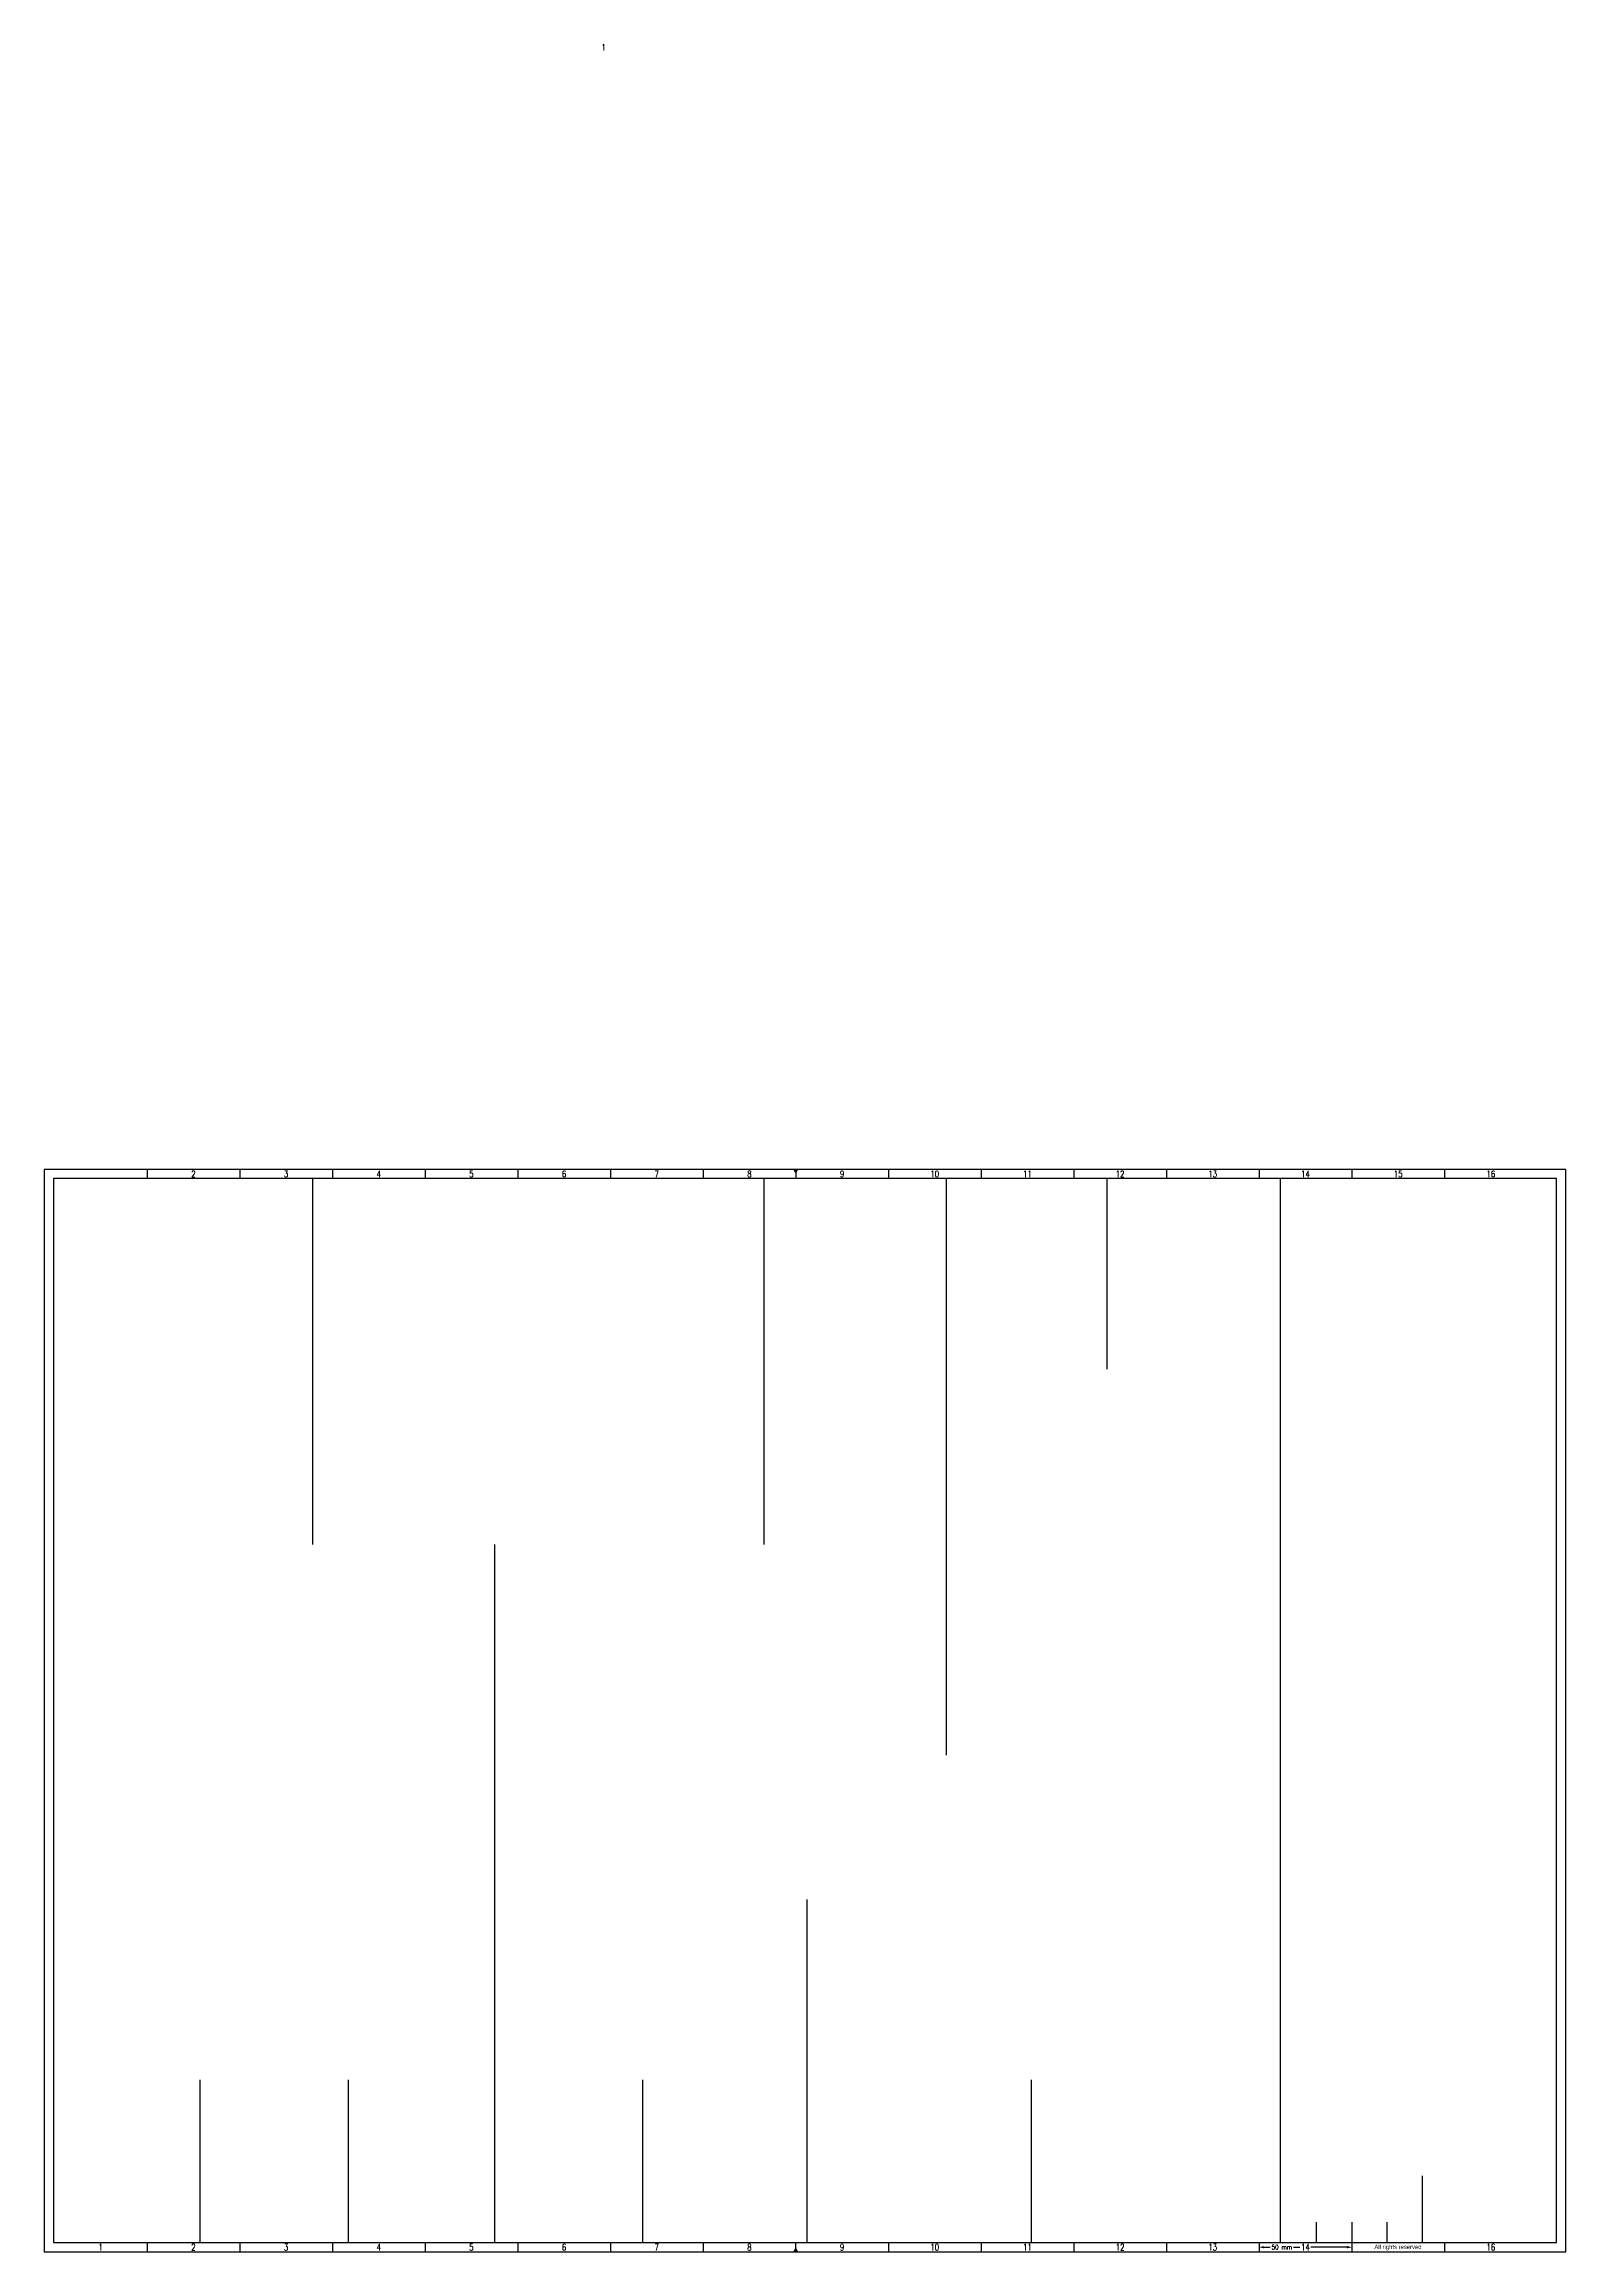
# Model space of a CAD drawing. Header units: inches. Extents: x 0 to 4002, y 0 to 5806.
import ezdxf
from ezdxf.enums import TextEntityAlignment as Align

# ---------------------------------------------------------------- set-up
doc = ezdxf.new("R2010")
doc.units = ezdxf.units.IN
doc.header["$MEASUREMENT"] = 0
doc.styles.add('ROMANS', font='romans.shx', dxfattribs={"width": 0.85})
doc.styles.add('TKTypeRegular', font='')
doc.styles.get('TKTypeRegular').set_extended_font_data('TKTypeRegular')

# ---------------------------------------------------------------- blocks, each defined once
blk = doc.blocks.new('test')
for p, q in [((0, 72313), (0, 0)), ((101660, 72313), (0, 72313)), ((6872, 72313), (6872, 71694)), ((13063, 72313), (13063, 71694)), ((19255, 72313), (19255, 71694)), ((25446, 72313), (25446, 71694)), ((31637, 72313), (31637, 71694)), ((37828, 72313), (37828, 71694)), ((44019, 72313), (44019, 71694)), ((50211, 72313), (50211, 71694)), ((56402, 72313), (56402, 71694)), ((62593, 72313), (62593, 71694)), ((68784, 72313), (68784, 71694)), ((74976, 72313), (74976, 71694)), ((81167, 72313), (81167, 71694)), ((87358, 72313), (87358, 71694)), ((93549, 72313), (93549, 71694)), ((101660, 0), (101660, 72313)), ((619, 71694), (619, 619)), ((101041, 71694), (619, 71694)), ((101041, 619), (101041, 71694)), ((92063, 5077), (92063, 619)), ((85005, 619), (85005, 1981)), ((87358, 1981), (87358, 619)), ((89711, 1981), (89711, 619)), ((0, 0), (101660, 0)), ((619, 619), (101041, 619)), ((6872, 619), (6872, 0)), ((13063, 619), (13063, 0)), ((19255, 619), (19255, 0)), ((25446, 619), (25446, 0)), ((31637, 619), (31637, 0)), ((37828, 619), (37828, 0)), ((44019, 619), (44019, 0)), ((50211, 0), (50211, 619)), ((56402, 619), (56402, 0)), ((62593, 619), (62593, 0)), ((68784, 619), (68784, 0)), ((74976, 619), (74976, 0)), ((81167, 619), (81167, 0)), ((81476, 310), (81910, 310)), ((83458, 310), (83891, 310)), ((87048, 310), (84634, 310)), ((87358, 619), (87358, 0)), ((93549, 619), (93549, 0))]:
    blk.add_line(p, q)
at = {"ltscale": 0.09}
for p, q in [((17918, 71694), (17918, 47247)), ((48080, 71694), (48080, 47247)), ((60266, 71694), (60266, 33174)), ((71004, 71694), (71004, 58960)), ((30083, 47247), (30083, 619)), ((50958, 23542), (50958, 619)), ((10395, 11500), (10395, 619)), ((20310, 11500), (20310, 619)), ((39973, 11500), (39973, 619)), ((65948, 11500), (65948, 619))]:
    blk.add_line(p, q, dxfattribs=at)
at = {"linetype": 'Continuous'}
blk.add_line((82591, 619), (82591, 71694), dxfattribs=at)
blk.add_line((82591, 619), (82591, 71694), dxfattribs=at)
for points in [[(50032, 72313), (50389, 72313), (50032, 72313), (50211, 72004)], [(50032, 0), (50389, 0), (50032, 0), (50211, 310)], [(81476, 387), (81167, 310), (81476, 387), (81476, 232)], [(87048, 387), (87358, 310), (87048, 387), (87048, 232)]]:
    blk.add_solid(points)
at = {"style": 'ROMANS', "width": 0.8}
for s, height, p in [('1', 433, (37373, 147262)), ('2', 433, (9968, 72004)), ('3', 433, (16159, 72004)), ('4', 433, (22350, 72004)), ('5', 433, (28541, 72004)), ('6', 433, (34733, 72004)), ('7', 433, (40924, 72004)), ('8', 433, (47115, 72004)), ('9', 433, (53306, 72004)), ('10', 433.4, (59498, 72004)), ('11', 433.4, (65689, 72004)), ('12', 433.4, (71880, 72004)), ('13', 433.4, (78071, 72004)), ('14', 433.4, (84262, 72004)), ('15', 433.4, (90454, 72004)), ('16', 433.4, (96645, 72004)), ('1', 433, (3777, 310)), ('2', 433, (9968, 310)), ('3', 433, (16159, 310)), ('4', 433, (22350, 310)), ('5', 433, (28541, 310)), ('6', 433, (34733, 310)), ('7', 433, (40924, 310)), ('8', 433, (47115, 310)), ('9', 433, (53306, 310)), ('10', 433.4, (59498, 310)), ('11', 433.4, (65689, 310)), ('12', 433.4, (71880, 310)), ('13', 433.4, (78071, 310)), ('14', 433.4, (84262, 310)), ('16', 433.4, (96645, 310))]:
    blk.add_text(s, height=height, dxfattribs=at).set_placement(p, align=Align.MIDDLE_CENTER)
blk.add_text('50 mm', height=309.6, dxfattribs=at).set_placement((82684, 310), align=Align.MIDDLE)
at = {"style": 'TKTypeRegular'}
blk.add_text('All rights reserved', height=284.8, dxfattribs=at).set_placement((90443, 186), align=Align.CENTER)

msp = doc.modelspace()

# ---------------------------------------------------------------- block references
at = {"xscale": 0.03937007874015748, "yscale": 0.03937007874015748, "zscale": 0.03937007874015748}
msp.add_blockref('test', (0, 0), dxfattribs=at)

doc.saveas('drawing.dxf')
